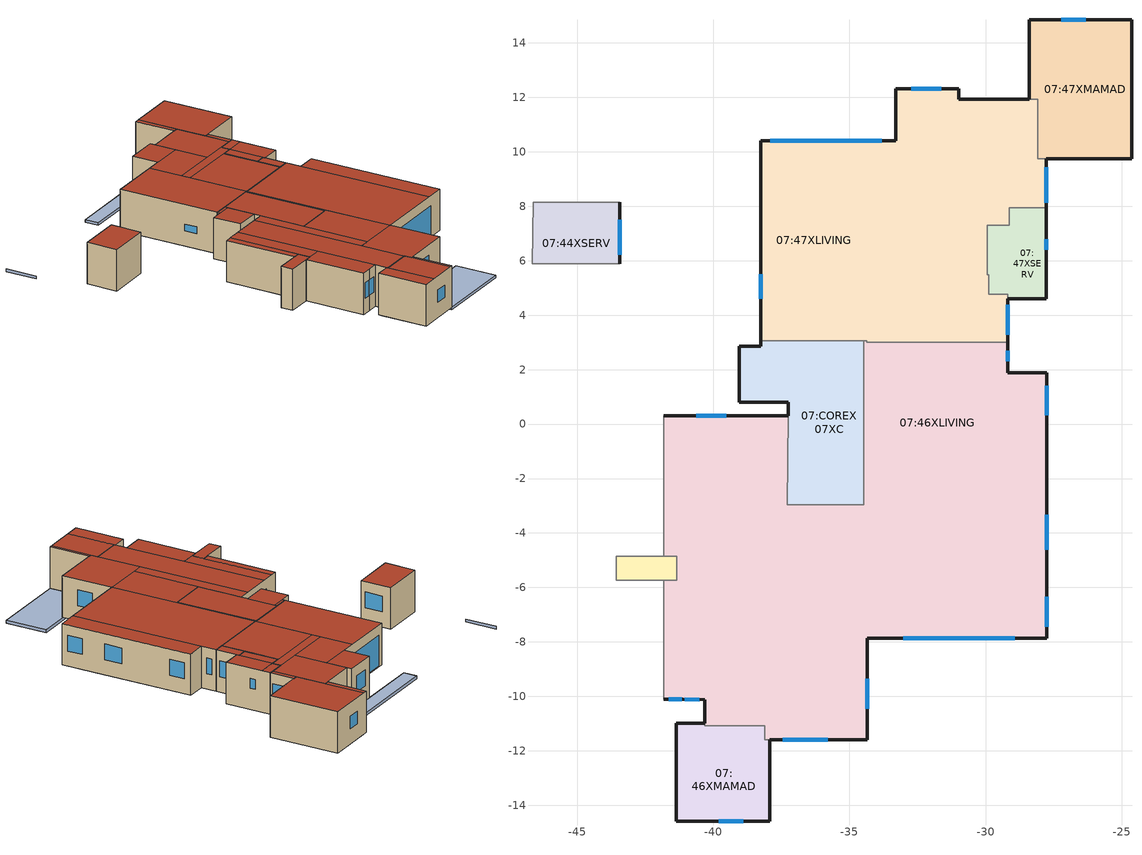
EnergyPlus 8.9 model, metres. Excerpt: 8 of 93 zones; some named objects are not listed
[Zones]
07:47XMAMAD
 floor to 06:42XMAMAD (0_IntFloor_U=2.126_Reversed_Rev): -28.08,11.93 -28.39,11.93 -28.39,14.85 -28.08,14.85 z18; -24.62,9.74 -28.08,9.74 -28.08,14.85 -24.62,14.85 z18
 wall outside (0_ExtWall MMD plaster 400 6cm - Int_Insulation_U=1.28): -27.77,9.74 -24.62,9.74 -24.62,14.85 -28.39,14.85 -28.39,11.93 z18:21
 wall to 07:47XLIVING (0_IntPartition 20cm concrete_U=2.516_Rev): -28.39,11.93 -28.09,11.93 -28.09,9.74 -27.77,9.74 z18:21
 window (_6mm - 1001): -26.32,14.85 -27.22,14.85 z19.1:20
 roof outside (0_FlatRoofTiled 5cm EPS_U=0.58): -28.39,11.93 -28.09,11.93 -28.09,14.85 -28.39,14.85 z21; -28.09,9.74 -24.62,9.74 -24.62,14.85 -28.09,14.85 z21
07:44XSERV
 floor to 06:37XLIVING (0_IntFloor_U=2.126_Reversed_Rev): -43.44,7.39 -46.62,7.39 -46.61,8.15 -43.44,8.15 z18
 floor to 06:37XSERV (0_IntFloor_U=2.126_Reversed_Rev): -43.44,5.9 -46.66,5.9 -46.62,7.39 -43.44,7.39 z18
 wall outside (0_ExtWall Pumice 22cm_U=0.916): -43.44,5.9 -43.44,8.15 z18:21
 wall to 07:44XLIVING (0_IntPartition 20cm concrete_U=2.516_Rev): -43.44,8.15 -46.61,8.15 -46.66,5.9 -43.44,5.9 z18:21
 window (6+6+6 - 1003): -43.44,6.21 -43.44,7.51 z19.1:20.25
 roof outside (0_FlatRoofTiled 5cm EPS_U=0.58): -46.66,5.9 -43.44,5.9 -43.44,8.15 -46.61,8.15 z21
07:47XLIVING
 floor to 06:42XLIVING (0_IntFloor_U=2.126_Reversed_Rev): -29.53,10.11 -29.73,10.11 -29.73,11.93 -29.53,11.93 z18; -27.77,9.08 -28.09,9.08 -28.09,9.74 -27.77,9.74 z18; -28.09,9.08 -29.53,9.08 -29.53,11.93 -28.09,11.93 z18; -29.18,3.03 -29.89,3.03 -29.89,4.77 -29.18,4.77 z18; -29.89,3.03 -30.45,3.03 -30.45,4.79 -29.89,4.79 z18; -30.45,3.03 -31.28,3.03 -31.28,7.13 -30.45,7.14 z18; -29.94,7.15 -31.28,7.13 -31.28,7.31 -29.94,7.31 z18; -29.14,7.31 -31.28,7.31 -31.28,7.95 -29.14,7.95 z18; -27.77,7.95 -31.28,7.95 -31.28,9.08 -27.77,9.08 z18; -31.28,10.41 -33.31,10.41 -33.31,11.93 -31.28,11.93 z18; -34.36,3.08 -38.25,3.08 -38.25,10.41 -34.36,10.41 z18; -31.28,3.03 -34.36,3.03 -34.36,10.41 -31.28,10.41 z18; -30.98,11.93 -33.31,11.93 -33.31,12.31 -30.98,12.31 z18
 floor to 06:42XSERV2 (0_IntFloor_U=2.126_Reversed_Rev): -29.53,9.08 -29.73,9.08 -29.73,10.11 -29.53,10.11 z18; -29.73,9.08 -31.28,9.08 -31.28,11.93 -29.73,11.93 z18
 floor to 06:COREX06XC (0_SemiExposedFloor 2cm EPS_U=1.139_Reversed_Rev): -34.46,3.06 -38.25,3.06 -38.25,3.08 -34.46,3.08 z18
 floor to 06:41XLIVING (0_IntFloor_U=2.126_Reversed_Rev): -29.18,3.01 -34.36,3.01 -34.36,3.03 -29.18,3.03 z18
 floor to 06:42XSERV1 (0_IntFloor_U=2.126_Reversed_Rev): -29.89,4.79 -29.94,4.79 -29.94,5.49 -29.89,5.49 z18; -29.94,4.79 -30.45,4.79 -30.45,7.14 -29.94,7.15 z18
 wall outside (0_ExtWall Pumice 22cm_U=0.916): -29.18,3.01 -29.18,4.6 / -27.77,7.95 -27.77,9.74 / -28.39,11.93 -30.98,11.93 -30.98,12.31 -33.31,12.31 -33.31,10.41 -38.25,10.41 -38.25,3.06 z18:21
 wall to 07:47XSERV (0_IntPartition 20cm concrete_U=2.516): -29.18,4.6 -29.18,4.77 -29.89,4.77 -29.89,5.49 -29.94,5.49 -29.94,7.31 -29.14,7.31 -29.14,7.95 -27.77,7.95 z18:21
 wall to 07:COREX07XC (0_SemiExposedWall ThermalPlaster200 2.5cm_U=1.387): -38.25,3.06 -34.47,3.06 z18:21
 wall to 07:46XLIVING (0_IntPartition 20cm concrete_U=2.516): -34.47,3.06 -34.37,3.06 -34.37,3.01 -29.18,3.01 z18:21
 window (6+6+6 - 1003): -29.18,3.29 -29.18,4.39 / -27.77,8.13 -27.77,9.43 / -31.63,12.31 -32.73,12.31 z19.1:20.25
 window (6+12+6 - 1002): -33.8,10.41 -37.9,10.41 z18.05:20.25
 window (_6mm - 1001): -38.25,5.51 -38.25,4.61 z19.1:19.6
 roof outside (0_FlatRoofTiled 5cm EPS_U=0.58): -38.25,3.06 -34.37,3.06 -34.37,10.41 -38.25,10.41 z21; -29.89,3.01 -29.18,3.01 -29.18,4.77 -29.89,4.77 z21; -29.94,3.01 -29.89,3.01 -29.89,5.49 -29.94,5.49 z21; -34.37,3.01 -29.94,3.01 -29.94,7.31 -34.37,7.31 z21; -34.37,7.31 -29.14,7.31 -29.14,7.95 -34.37,7.95 z21; -28.09,7.95 -27.77,7.95 -27.77,9.74 -28.09,9.74 z21; -30.98,7.95 -28.09,7.95 -28.09,11.93 -30.98,11.93 z21; -33.31,10.41 -30.98,10.41 -30.98,12.31 -33.31,12.31 z21; -34.37,7.95 -30.98,7.95 -30.98,10.41 -34.37,10.41 z21
07:47XSERV
 floor outside (0_ExtFloor 4cm polyash_U=1.009): -27.77,4.6 -29.16,4.6 -29.16,4.62 z18
 floor to 06:42XLIVING (0_IntFloor_U=2.126_Reversed_Rev): -27.77,7.31 -29.14,7.31 -29.14,7.95 -27.77,7.95 z18; -27.77,7.17 -29.94,7.15 -29.94,7.31 -27.77,7.31 z18; -29.18,4.77 -29.89,4.77 -29.89,4.79 -29.18,4.79 z18
 floor to 06:42XSERV1 (0_IntFloor_U=2.126_Reversed_Rev): -29.89,5.49 -29.94,5.49 -29.94,7.15 -29.89,7.15 z18; -29.16,4.79 -29.89,4.79 -29.89,7.15 -29.16,7.16 z18; -27.77,4.6 -29.16,4.62 -29.16,7.16 -27.77,7.17 z18
 wall outside (0_ExtWall Pumice 22cm_U=0.916): -29.18,4.6 -27.77,4.6 -27.77,7.95 z18:21
 window (_6mm - 1001): -27.77,6.4 -27.77,6.8 z19.55:20.25
 roof outside (0_FlatRoofTiled 5cm EPS_U=0.58): -29.94,5.49 -29.89,5.49 -29.89,7.31 -29.94,7.31 z21; -29.89,4.77 -29.18,4.77 -29.18,7.31 -29.89,7.31 z21; -29.14,7.31 -27.77,7.31 -27.77,7.95 -29.14,7.95 z21; -29.18,4.6 -27.77,4.6 -27.77,7.31 -29.18,7.31 z21
07:COREX07XC
 floor to 06:COREX06XC (0_IntFloor_U=2.126_Reversed_Rev): -37.25,2.85 -38.25,2.85 -38.25,3.06 -37.25,3.06 z18; -37.25,0.8 -39.05,0.8 -39.05,2.85 -37.25,2.85 z18; -37.02,0.32 -37.25,0.32 -37.25,3.06 -37.02,3.06 z18; -34.47,-2.96 -37.02,-2.96 -37.02,3.06 -34.47,3.06 z18
 floor to 06:40XLIVING (0_SemiExposedCeiling 2cm EPS_U=0.956_Rev): -37.02,-2.97 -37.28,-2.97 -37.27,-1.63 -37.02,-1.63 z18
 floor to 06:40XSERV (0_SemiExposedCeiling 2cm EPS_U=0.956_Rev): -37.02,-1.63 -37.27,-1.63 -37.25,0.32 -37.02,0.32 z18
 wall outside (0_ExtWall Pumice 22cm_U=0.916): -38.25,3.06 -38.25,2.85 -39.05,2.85 -39.05,0.8 -37.25,0.8 -37.25,0.31 z18:21
 wall to 07:46XLIVING (0_SemiExposedWall ThermalPlaster200 2.5cm_U=1.387_Rev): -37.25,0.31 -37.28,-2.97 -34.47,-2.97 -34.47,3.06 z18:21
 roof outside (0_FlatRoofTiled 5cm EPS_U=0.58): -38.25,2.85 -37.24,2.85 -37.24,3.06 -38.25,3.06 z21; -39.05,0.8 -37.25,0.8 -37.24,2.85 -39.05,2.85 z21; -37.28,-2.97 -34.47,-2.97 -34.47,3.06 -37.24,3.06 z21
07:46XLIVING
 floor outside (0_ExtFloor 4cm polyash_U=1.009): -34.34,-11.6 -37.92,-11.6 -37.92,-11.54 -34.34,-11.54 z18
 floor to 06:COREX06XC (0_SemiExposedFloor 2cm EPS_U=1.139_Reversed_Rev): -35.48,-4.48 -37.02,-4.48 -37.02,-2.97 -35.48,-2.97 z18
 floor to 06:41XLIVING (0_IntFloor_U=2.126_Reversed_Rev): -27.76,-7.86 -29.18,-7.86 -29.18,-5.34 -27.76,-5.34 z18; -27.76,-2.94 -29.18,-2.94 -29.18,1.89 -27.76,1.89 z18; -30.64,-2.97 -34.37,-2.97 -34.37,-2.94 -30.64,-2.94 z18; -29.18,-2.94 -34.37,-2.94 -34.37,3.01 -29.18,3.01 z18; -34.37,-2.97 -34.47,-2.97 -34.46,3.06 -34.37,3.06 z18; -29.18,-7.86 -30.64,-7.86 -30.64,-5.34 -29.18,-5.34 z18; -34.34,-11.54 -35.48,-11.54 -35.48,-7.86 -34.34,-7.86 z18; -30.64,-7.86 -35.48,-7.86 -35.48,-2.97 -30.64,-2.97 z18
 floor to 06:40XLIVING (0_IntFloor_U=2.126_Reversed_Rev): -35.48,-11.54 -37.02,-11.54 -37.02,-4.48 -35.48,-4.48 z18; -37.02,-11.54 -37.36,-11.54 -37.28,-2.97 -37.02,-2.97 z18; -38.12,-11.08 -38.98,-11.08 -38.98,-1.63 -38.12,-1.63 z18; -37.36,-11.54 -38.12,-11.54 -38.12,-1.63 -37.27,-1.63 z18; -41.34,-4.85 -41.82,-4.85 -41.82,0.31 -41.34,0.31 z18; -38.98,-5.69 -41.34,-5.73 -41.34,0.31 -38.98,0.31 z18; -40.3,-10.12 -41.82,-10.11 -41.82,-5.74 -40.3,-5.71 z18; -38.98,-11.08 -40.3,-11.08 -40.3,-5.71 -38.98,-5.69 z18
 floor to 06:41XSERV2 (0_IntFloor_U=2.126_Reversed_Rev): -27.76,-5.34 -30.64,-5.34 -30.64,-2.94 -27.76,-2.94 z18
 floor to 06:40XMAMAD (0_IntFloor_U=2.126_Reversed_Rev): -37.92,-11.6 -38.12,-11.6 -38.12,-11.54 -37.92,-11.54 z18
 floor to 06:40XSERV (0_IntFloor_U=2.126_Reversed_Rev): -37.27,-1.63 -38.98,-1.63 -38.98,0.31 -37.25,0.31 z18
 wall outside (0_ExtWall Pumice 22cm_U=0.916): -37.25,0.31 -41.82,0.31 / -41.82,-10.11 -41.11,-10.11 -40.3,-10.12 -40.3,-10.98 / -37.92,-11.6 -34.34,-11.6 -34.34,-7.86 -27.76,-7.86 -27.76,1.89 -29.18,1.89 -29.18,3.01 z18:21
 wall to 07:45XLIVING (0_IntPartition 20cm concrete_U=2.516): -41.82,0.31 -41.82,-4.86 / -41.82,-5.74 -41.82,-10.11 z18:21
 wall to 07:COREX07XA (0_SemiExposedWall ThermalPlaster200 2.5cm_U=1.387): -41.82,-4.86 -41.34,-4.86 -41.34,-5.74 -41.82,-5.74 z18:21
 wall to 07:46XMAMAD (0_IntPartition 20cm concrete_U=2.516): -40.3,-10.98 -40.3,-11.08 -38.12,-11.08 -38.12,-11.6 -37.92,-11.6 z18:21
 window (6+6+6 - 1003): -27.76,-7.44 -27.76,-6.34 / -27.76,-4.62 -27.76,-3.32 / -27.76,0.32 -27.76,1.42 / -39.52,0.31 -40.62,0.31 / -34.34,-10.45 -34.34,-9.35 z19.1:20.25
 window (_6mm - 1001): -29.18,2.3 -29.18,2.7 z19.1:20.25; -41.63,-10.11 -41.16,-10.11 / -41.06,-10.11 -40.51,-10.12 z19.1:20.22
 window (6+12+6 - 1002): -37.44,-11.6 -35.79,-11.6 / -33.02,-7.86 -28.92,-7.86 z18.05:20.25
 roof outside (0_FlatRoofTiled 5cm EPS_U=0.58): -41.82,-4.86 -41.34,-4.86 -41.34,0.31 -41.82,0.31 z21; -41.34,-5.74 -40.3,-5.74 -40.3,0.31 -41.34,0.31 z21; -41.82,-10.11 -40.3,-10.12 -40.3,-5.74 -41.82,-5.74 z21; -40.3,-11.08 -38.12,-11.08 -38.12,0.31 -40.3,0.31 z21; -38.12,-11.6 -34.34,-11.6 -34.34,-7.86 -38.12,-7.86 z21; -29.18,-7.86 -27.76,-7.86 -27.76,1.89 -29.18,1.89 z21; -34.37,-7.86 -29.18,-7.86 -29.18,3.01 -34.37,3.01 z21; -34.47,-2.97 -34.37,-2.97 -34.37,3.06 -34.47,3.06 z21; -37.33,-7.86 -34.37,-7.86 -34.37,-2.97 -37.28,-2.97 z21; -38.12,-7.86 -37.33,-7.86 -37.25,0.31 -38.12,0.31 z21
07:46XMAMAD
 floor outside (0_ExtFloor 4cm polyash_U=1.009): -41.11,-11.21 -41.37,-11.21 -41.37,-10.98 -41.11,-10.98 z18
 floor to 06:40XLIVING (0_IntFloor_U=2.126_Reversed_Rev): -38.12,-11.54 -40.3,-11.54 -40.3,-11.08 -38.12,-11.08 z18; -40.3,-11.54 -41.11,-11.54 -41.11,-10.98 -40.3,-10.98 z18
 floor to 06:40XMAMAD (0_IntFloor_U=2.126_Reversed_Rev): -37.92,-14.59 -38.12,-14.59 -38.12,-11.6 -37.92,-11.6 z18; -38.12,-14.59 -41.11,-14.59 -41.11,-11.54 -38.12,-11.54 z18; -41.11,-14.59 -41.37,-14.59 -41.37,-11.21 -41.11,-11.21 z18
 wall outside (0_ExtWall MMD plaster 400 6cm - Int_Insulation_U=1.28): -40.3,-10.98 -41.37,-10.98 -41.37,-14.59 -37.92,-14.59 -37.92,-11.6 z18:21
 window (_6mm - 1001): -39.8,-14.59 -38.9,-14.59 z19.1:20
 roof outside (0_FlatRoofTiled 5cm EPS_U=0.58): -38.12,-14.59 -37.92,-14.59 -37.92,-11.6 -38.12,-11.6 z21; -40.3,-14.59 -38.12,-14.59 -38.12,-11.08 -40.3,-11.08 z21; -41.37,-14.59 -40.3,-14.59 -40.3,-10.98 -41.37,-10.98 z21
07:COREX07XA
 floor to 06:COREX06XB (0_IntFloor_U=2.126_Reversed_Rev): -41.34,-5.73 -43.57,-5.73 -43.57,-4.86 -41.34,-4.86 z18
 wall to 07:45XLIVING (0_SemiExposedWall ThermalPlaster200 2.5cm_U=1.387_Rev): -41.82,-4.86 -43.57,-4.86 -43.57,-5.74 -41.82,-5.74 z18:21
 roof outside (0_FlatRoofTiled 5cm EPS_U=0.58): -43.57,-5.74 -41.34,-5.74 -41.34,-4.86 -43.57,-4.86 z21
shading: -47.24,11.66 -47.24,13.96 / -28.39,11.93 -28.39,13.32 / -28.39,13.32 -37.85,13.32 / -37.85,13.32 -37.85,12.31 / -37.85,12.31 -30.98,12.31 / -30.98,12.31 -30.98,11.93 / -30.98,11.93 -28.39,11.93 / -37.92,-11.54 -37.91,-14.59 / -37.91,-14.59 -32.06,-14.59 / -32.06,-14.59 -32.06,-11.54 / -32.06,-11.54 -37.92,-11.54 z17.8:18; -28.39,11.93 -30.98,11.93 -30.98,12.31 -28.39,12.31 z17.8; -28.39,12.31 -37.85,12.31 -37.85,13.32 -28.39,13.32 z17.8; -37.85,12.31 -30.98,12.31 -30.98,13.32 -37.85,13.32 z18; -30.98,11.93 -28.39,11.93 -28.39,13.32 -30.98,13.32 z18; -37.91,-14.59 -32.06,-14.59 -32.06,-11.54 -37.92,-11.54 z18; -32.06,-14.59 -37.91,-14.59 -37.92,-11.54 -32.06,-11.54 z17.8
[Site:Location]
1 (01-01:31-12)  (01-01:31-12): Latitude=32; Longitude=34.9; Time Zone=2; Elevation {m}=49
[Site:GroundTemperature:BuildingSurface]
18, 18, 18, 18, 18, 18, 18, 18, 18, 18, 18, 18
[Site:GroundTemperature:Deep]
18, 18, 18, 18, 18, 18, 18, 18, 18, 18, 18, 18
[Site:GroundTemperature:Shallow]
18, 18, 18, 18, 18, 18, 18, 18, 18, 18, 18, 18
[Site:GroundTemperature:FCfactorMethod]
January FCfactorMethod ground temperature {C}=14.56; Februry FCfactorMethod ground temperature {C}=15.21; March FCfactorMethod ground temperature {C}=16.32; April FCfactorMethod ground temperature {C}=21.47; May FCfactorMethod ground temperature {C}=26.48; June FCfactorMethod ground temperature {C}=30.09; July FCfactorMethod ground temperature {C}=32.2; August FCfactorMethod ground temperature {C}=33.24; September FCfactorMethod ground temperature {C}=31.42; October FCfactorMethod ground temperature {C}=27.68; November FCfactorMethod ground temperature {C}=21.81; December FCfactorMethod ground temperature {C}=17.94
[Site:GroundReflectance]
0.2, 0.2, 0.2, 0.2, 0.2, 0.2, 0.2, 0.2, 0.2, 0.2, 0.2, 0.2
[Site:GroundReflectance:SnowModifier]
2, 2
[Building]
Rambam_15-17: North Axis=0; Terrain=City; Loads Convergence Tolerance=.04; Temperature Convergence Tolerance=.4; Solar Distribution=FullExterior; Maximum number of warmup days=25; Minimum number of warmup days=6
[Construction]
0_IntFloor_U=2.126_Reversed_Rev: _1045 Ceramic porcelain_12.1_.02, _1045_Cemented Plaster_2.2_.02, _1045 Sand and gravel_10.1_.08, _1045_RegularConcrete_1.1.1_.2, _1045_IntTiah_Cement Lime Plaster_2.1_.02
0_IntPartition 20cm concrete_U=2.516; 0_IntPartition 20cm concrete_U=2.516_Rev: _1045_IntTiah_Cement Lime Plaster_2.1_.015, _1045_RegularConcrete_1.1.1_.2, _1045_IntTiah_Cement Lime Plaster_2.1_.015
0_ExtWall MMD plaster 400 6cm - Int_Insulation_U=1.28: _1045_Cemented Plaster_2.2_.01, _1045_RegularConcrete_1.1.1_.2, 0_Thermal plaster 400_.06, _1045_IntTiah_Cement Lime Plaster_2.1_.01
0_ExtFloor 4cm polyash_U=1.009: _1045_Cemented Plaster_2.2_.02, 0_polyash 200_.04, _1045_RegularConcrete_1.1.1_.2, _1045 Sand and gravel_10.1_.08, _1045_Cemented Plaster_2.2_.02, _1045 Ceramic porcelain_12.1_.01
0_ExtWall Pumice 22cm_U=0.916: _Block Pumice 22sm_.22
0_SemiExposedWall ThermalPlaster200 2.5cm_U=1.387: _1045 Thermal Plaster Polystyrene Aggregate 225_2.3_.025, _1045_RegularConcrete_1.1.1_.2, _1045_IntTiah_Cement Lime Plaster_2.1_.015
0_SemiExposedWall ThermalPlaster200 2.5cm_U=1.387_Rev: _1045_IntTiah_Cement Lime Plaster_2.1_.015, _1045_RegularConcrete_1.1.1_.2, _1045 Thermal Plaster Polystyrene Aggregate 225_2.3_.025
0_FlatRoofTiled 5cm EPS_U=0.58: _1045 Ceramic porcelain_12.1_.01, _1045_Cemented Plaster_2.2_.02, _1045 Sand and gravel_10.1_.08, _Bitumen_.005, _1045 Light Concrete Coarse Aggregate NonQuartsSand 1200_1.2.1_.05, _1045 Expanded Polystyrene EPS 30_14.1_.05, _1045_RegularConcrete_1.1.1_.2, _1045_IntTiah_Cement Lime Plaster_2.1_.015
0_SemiExposedFloor 2cm EPS_U=1.139_Reversed_Rev; 0_SemiExposedCeiling 2cm EPS_U=0.956_Rev: _1045_Cemented Plaster_2.2_.02, _1045_RegularConcrete_1.1.1_.2, _1045 Expanded Polystyrene EPS 30_14.1_.02, _1045 Sand and gravel_10.1_.08, _1045_Cemented Plaster_2.2_.02, _1045 Ceramic porcelain_12.1_.01
_6mm - 1001: 64
6+12+6 - 1002: Simple 6+12+6 - 1002
6+12+6 - 2002: 30003, Simple 6+12+6 - 1002
6+6+6 - 1003: Simple 6+6+6 - 1003
6+6+6 - 2003: 30003, Simple 6+6+6 - 1003
[WindowMaterial:Glazing]
64: Optical data type {SpectralAverage or Spectral}=SpectralAverage; Thickness {m}=.006; Solar transmittance at normal incidence=.79; Solar reflectance at normal incidence: front side=.075; Solar reflectance at normal incidence: back side=.075; Visible transmittance at normal incidence=0.881; Visible reflectance at normal incidence: front side=.081; Visible reflectance at normal incidence: back side=.081; IR transmittance at normal incidence=0; IR emissivity: front side=.84; IR emissivity: back side=.84; Conductivity {W/m-K}=1; Dirt Correction Factor for Solar and Visible Transmittance=1
[WindowMaterial:Shade]
30003: Solar transmittance=.15; Solar reflectance=.6; Visible transmittance=.15; Visible reflectance=.6; IR Thermal emissivity=.9; IR Thermal transmittance=.05; Thickness {m}=.001; Conductivity {W/m-K}=160; Shade-to-glass distance=.1; Shade top opening multiplier=0; Shade bottom opening multiplier=0; Shade left-side opening multiplier=0; Shade right-side opening multiplier=0; Air-flow permeability=0
[Material] Thermal Emittance=.9; Solar Absorptance=.4; Visible Absorptance=.4
Name | Roughness | Thickness {m} | Conductivity {w/m-K} | Density {kg/m3} | Specific Heat {J/kg-K}
_1045 Ceramic porcelain_12.1_.02 | Smooth | .02 | 1.3 | 2300 | 840
_1045_Cemented Plaster_2.2_.02 | Rough | .02 | 1 | 1800 | 1000
_1045 Sand and gravel_10.1_.08 | Rough | .08 | 2 | 1950 | 1045
_1045_RegularConcrete_1.1.1_.2 | MediumRough | .2 | 2 | 2400 | 1000
_1045_IntTiah_Cement Lime Plaster_2.1_.02 | Smooth | .02 | .8 | 1600 | 1000
_1045_IntTiah_Cement Lime Plaster_2.1_.015 | Smooth | .015 | .8 | 1600 | 1000
_1045_Cemented Plaster_2.2_.01 | Rough | .01 | 1 | 1800 | 1000
0_Thermal plaster 400_.06 | Rough | .06 | .129 | 400 | 1000
_1045_IntTiah_Cement Lime Plaster_2.1_.01 | Smooth | .01 | .8 | 1600 | 1000
0_polyash 200_.04 | Rough | .04 | .0698 | 200 | 1000
_1045 Ceramic porcelain_12.1_.01 | Smooth | .01 | 1.3 | 2300 | 840
_Block Pumice 22sm_.22 | MediumRough | .22 | .244 | 795 | 970
_1045 Thermal Plaster Polystyrene Aggregate 225_2.3_.025 | Rough | .025 | .073 | 225 | 1000
_Bitumen_.005 | Rough | .005 | .17 | 1200 | 1660
_1045 Light Concrete Coarse Aggregate NonQuartsSand 1200_1.2.1_.05 | MediumRough | .05 | .62 | 1200 | 1000
_1045 Expanded Polystyrene EPS 30_14.1_.05 | Rough | .05 | .04 | 30 | 1450
_1045 Expanded Polystyrene EPS 30_14.1_.02 | Rough | .02 | .04 | 30 | 1450
[WindowMaterial:SimpleGlazingSystem]
Name | U-value W/m2/K | Solar Heat Gain Coefficient | Visible Transmittance
Simple 6+12+6 - 1002 | 2.8 | .75 | .781
Simple 6+6+6 - 1003 | 3.2 | .8 | .801
[WindowProperty:ShadingControl] Shading type=ExteriorShade; Shading control type=OnIfScheduleAllows; Schedule=0_(2017) Residential Exterior Shading Schedule - Zone A-B; Shading control is scheduled=Yes; Glare control is active=No; Type of slat angle control=FixedSlatAngle; Setpoint 2=0
Name | Name of glazed construction with shading
1002 | 6+12+6 - 2002
1003 | 6+6+6 - 2003
[Zone] Relative North (to building)=0; Zone Type=1; Zone multiplier=1; Zone inside convection algorithm=TARP
Name | Zone volume | Floor Area | Part Of Total Floor Area
07:47XLIVING | 171.9157 | 77.0923 | Yes
07:COREX07XC | 46.0874 | 20.7601 | No
07:46XLIVING | 326.5264 | 146.4244 | Yes
07:44XSERV | 16.0309 | 7.1888 | Yes
07:47XMAMAD | 41.4922 | 18.6064 | Yes
07:47XSERV | 14.6797 | 6.5828 | Yes
07:COREX07XA | 4.3543 | 1.9614 | No
07:46XMAMAD | 26.9777 | 12.0976 | Yes
[PEOPLE] Number of People SCHEDULE=0_Baseline Residential Occupancy Schedule; Number of People Calculation Method=People/Area; People per Zone Floor Area=.04; radiant fraction=.3; User Specified Sensible Fraction=AutoCalculate; CO2 generation rate per unit of activity level (units m3/s-W=3.82e-08; Enable ASHRAE 55 comfort warnings=No; MRT Calculation Type=ZoneAveraged; Work Efficiency SCHEDULE Name (0.0-1.0,real)=Work efficiency; Clothing Insulation Calculation Method=ClothingInsulationSchedule; Air Velocity SCHEDULE Name (units m/s, real)=Default Air Velocity for Comfort Calculations
Name | Zone | Activity level SCHEDULE Name (units W/person, real) | Clothing Insulation SCHEDULE Name (real)
People 07:47XLIVING | 07:47XLIVING | Activity Schedule 33439 | Clothing Schedule 33439
People 07:46XLIVING | 07:46XLIVING | Activity Schedule 33477 | Clothing Schedule 33477
People 07:44XSERV | 07:44XSERV | Activity Schedule 33547 | Clothing Schedule 33547
People 07:47XMAMAD | 07:47XMAMAD | Activity Schedule 33576 | Clothing Schedule 33576
People 07:47XSERV | 07:47XSERV | Activity Schedule 33586 | Clothing Schedule 33586
People 07:46XMAMAD | 07:46XMAMAD | Activity Schedule 33617 | Clothing Schedule 33617
[Lights] Lighting SCHEDULE=0_Baseline Residential Lighting Schedule; Design Level calculation method=Watts/Area; Watts per Zone Area {W/m2}=5; Return Air Fraction=0; Radiant fraction=.72; Fraction Visible=.18; Fraction Replaceable=1
Name | Zone | LightsEndUseKey
07:47XLIVING General lighting | 07:47XLIVING | ELECTRIC EQUIPMENT#07:47XLIVING#GeneralLights
07:46XLIVING General lighting | 07:46XLIVING | ELECTRIC EQUIPMENT#07:46XLIVING#GeneralLights
07:44XSERV General lighting | 07:44XSERV | ELECTRIC EQUIPMENT#07:44XSERV#GeneralLights
07:47XMAMAD General lighting | 07:47XMAMAD | ELECTRIC EQUIPMENT#07:47XMAMAD#GeneralLights
07:47XSERV General lighting | 07:47XSERV | ELECTRIC EQUIPMENT#07:47XSERV#GeneralLights
07:46XMAMAD General lighting | 07:46XMAMAD | ELECTRIC EQUIPMENT#07:46XMAMAD#GeneralLights
[OtherEquipment] Fuel Type=Electricity; Design Level calculation method=Watts/Area; Latent fraction=0; Radiant fraction=.2; Fraction Lost=0; Carbon Dioxide Generation Rate=0; End-use category=General
Name | Zone | Equipment SCHEDULE | Watts per Zone Area {watts/m2}
07:47XLIVING Miscellaneous gain | 07:47XLIVING | 0_(2017) Baseline Residential Non Fixed Equipment Schedule | 6
07:47XLIVING Equipment gain | 07:47XLIVING | 0_(2017) Baseline Residential Equipment Schedule | 1
07:46XLIVING Miscellaneous gain | 07:46XLIVING | 0_(2017) Baseline Residential Non Fixed Equipment Schedule | 6
07:46XLIVING Equipment gain | 07:46XLIVING | 0_(2017) Baseline Residential Equipment Schedule | 1
07:44XSERV Miscellaneous gain | 07:44XSERV | 0_(2017) Baseline Residential Non Fixed Equipment Schedule | 6
07:44XSERV Equipment gain | 07:44XSERV | 0_(2017) Baseline Residential Equipment Schedule | 1
07:47XMAMAD Miscellaneous gain | 07:47XMAMAD | 0_(2017) Baseline Residential Non Fixed Equipment Schedule | 6
07:47XMAMAD Equipment gain | 07:47XMAMAD | 0_(2017) Baseline Residential Equipment Schedule | 1
07:47XSERV Miscellaneous gain | 07:47XSERV | 0_(2017) Baseline Residential Non Fixed Equipment Schedule | 6
07:47XSERV Equipment gain | 07:47XSERV | 0_(2017) Baseline Residential Equipment Schedule | 1
07:46XMAMAD Miscellaneous gain | 07:46XMAMAD | 0_(2017) Baseline Residential Non Fixed Equipment Schedule | 6
07:46XMAMAD Equipment gain | 07:46XMAMAD | 0_(2017) Baseline Residential Equipment Schedule | 1
[ZoneInfiltration:DesignFlowRate] Infiltration SCHEDULE=On 24/7; Design Volume Flow Rate calculation method=Flow/zone; Constant Term Coefficient=1; Temperature Term Coefficient=0; Velocity Term Coefficient=0; Velocity Squared Term Coefficient=0
Name | Zone | Design Volume Flow Rate (m3/s)
07:47XLIVING Infiltration | 07:47XLIVING | .047754
07:COREX07XC Infiltration | 07:COREX07XC | .012802
07:46XLIVING Infiltration | 07:46XLIVING | .090702
07:44XSERV Infiltration | 07:44XSERV | .004453
07:47XMAMAD Infiltration | 07:47XMAMAD | .011526
07:47XSERV Infiltration | 07:47XSERV | .004078
07:COREX07XA Infiltration | 07:COREX07XA | .00121
07:46XMAMAD Infiltration | 07:46XMAMAD | .007494
[ZoneControl:Thermostat]
07:47XLIVING Thermostat: 07:47XLIVING, Zone Control Type Sched, ThermostatSetpoint:DualSetpoint, Dual Setpoint - Zone 07:47XLIVING
07:46XLIVING Thermostat: 07:46XLIVING, Zone Control Type Sched, ThermostatSetpoint:DualSetpoint, Dual Setpoint - Zone 07:46XLIVING
07:44XSERV Thermostat: 07:44XSERV, Zone Control Type Sched, ThermostatSetpoint:DualSetpoint, Dual Setpoint - Zone 07:44XSERV
07:47XMAMAD Thermostat: 07:47XMAMAD, Zone Control Type Sched, ThermostatSetpoint:DualSetpoint, Dual Setpoint - Zone 07:47XMAMAD
07:47XSERV Thermostat: 07:47XSERV, Zone Control Type Sched, ThermostatSetpoint:DualSetpoint, Dual Setpoint - Zone 07:47XSERV
07:46XMAMAD Thermostat: 07:46XMAMAD, Zone Control Type Sched, ThermostatSetpoint:DualSetpoint, Dual Setpoint - Zone 07:46XMAMAD
[ThermostatSetpoint:DualSetpoint]
Dual Setpoint - Zone 07:47XLIVING: 07:47XLIVING Heating Setpoint Schedule, 07:47XLIVING Cooling SP Sch
Dual Setpoint - Zone 07:46XLIVING: 07:46XLIVING Heating Setpoint Schedule, 07:46XLIVING Cooling SP Sch
Dual Setpoint - Zone 07:44XSERV: 07:44XSERV Heating Setpoint Schedule, 07:44XSERV Cooling SP Sch
Dual Setpoint - Zone 07:47XMAMAD: 07:47XMAMAD Heating Setpoint Schedule, 07:47XMAMAD Cooling SP Sch
Dual Setpoint - Zone 07:47XSERV: 07:47XSERV Heating Setpoint Schedule, 07:47XSERV Cooling SP Sch
Dual Setpoint - Zone 07:46XMAMAD: 07:46XMAMAD Heating Setpoint Schedule, 07:46XMAMAD Cooling SP Sch
[Zone equipment]
07:47XLIVING: 07:47XLIVING Ideal Loads Air
07:46XLIVING: 07:46XLIVING Ideal Loads Air
07:44XSERV: 07:44XSERV Ideal Loads Air
07:47XMAMAD: 07:47XMAMAD Ideal Loads Air
07:47XSERV: 07:47XSERV Ideal Loads Air
07:46XMAMAD: 07:46XMAMAD Ideal Loads Air
[Schedule:Compact]
On; On 24/7: Any Number, Through: 12/31, For: AllDays, Until: 24:00, 1
Work efficiency: Any Number, Through: 12/31, For: AllDays, Until: 24:00, 0
Default Air Velocity for Comfort Calculations: Any Number, Through: 12/31, For: AllDays, Until: 24:00, 0.137
0_Baseline Residential Lighting Schedule: Fraction, Through: 31 Dec, For: AllDays, Until: 17:00, 0, Until: 24:00, 1
0_Baseline Residential Occupancy Schedule: Fraction, Through: 31 Dec, For: Alldays, Until: 08:00, 0.64, Until: 16:00, 0, Until: 24:00, 1
0_(2017) Baseline Residential Equipment Schedule: Fraction, Through: 31 Dec, For: AllDays, Until: 24:00, 1
0_(2017) Baseline Residential Non Fixed Equipment Schedule: Fraction, Through: 31 Dec, For: AllDays, Until: 16:00, 0, Until: 24:00, 1
0_(2017) Residential Exterior Shading Schedule - Zone A-B: On, Through: 31 Mar, For: Alldays, Until: 07:00, 1, Until: 17:00, 0, Until: 24:00, 1, Through: 30 Nov, For: Alldays, Until: 08:30, 0, Until: 15:30, 1, Until: 24:00, 0, Through: 31 Dec, For: Alldays, Until: 07:00, 1, Until: 17:00, 0, Until: 24:00, 1
Activity Schedule 33439; Activity Schedule 33477; Activity Schedule 33547; Activity Schedule 33576; Activity Schedule 33586; Activity Schedule 33617: Any Number, Through: 12/31, For: AllDays, Until: 24:00, 125
Clothing Schedule 33439; Clothing Schedule 33477; Clothing Schedule 33547; Clothing Schedule 33576; Clothing Schedule 33586; Clothing Schedule 33617: Any Number, Through: 4/1, For: AllDays, Until: 24:00, 1, Through: 9/30, For: AllDays, Until: 24:00, .5, Through: 12/31, For: AllDays, Until: 24:00, 1
07:47XLIVING Heating Setpoint Schedule; 07:46XLIVING Heating Setpoint Schedule; 07:44XSERV Heating Setpoint Schedule; 07:47XMAMAD Heating Setpoint Schedule; 07:47XSERV Heating Setpoint Schedule; 07:46XMAMAD Heating Setpoint Schedule: Temperature, Through: 31 March, For: AllDays, Until: 24:00, 20, Through: 30 November, For: AllDays, Until: 24:00, -50, Through: 31 December, For: AllDays, Until: 24:00, 20
07:47XLIVING Cooling SP Sch; 07:46XLIVING Cooling SP Sch; 07:44XSERV Cooling SP Sch; 07:47XMAMAD Cooling SP Sch; 07:47XSERV Cooling SP Sch; 07:46XMAMAD Cooling SP Sch: Temperature, Through: 31 March, For: AllDays, Until: 24:00, 100, Through: 30 November, For: AllDays, Until: 24:00, 24, Through: 31 December, For: AllDays, Until: 24:00, 100
[Schedule:Day:Hourly]
Summer Control Type Day Sch; Winter Control Type Day Sch: Control Type, 4, 4, 4, 4, 4, 4, 4, 4, 4, 4, 4, 4, 4, 4, 4, 4, 4, 4, 4, 4, 4, 4, 4, 4
[Schedule:Week:Daily]
Summer Control Type Week Sch: Summer Control Type Day Sch, Summer Control Type Day Sch, Summer Control Type Day Sch, Summer Control Type Day Sch, Summer Control Type Day Sch, Summer Control Type Day Sch, Summer Control Type Day Sch, Summer Control Type Day Sch, Summer Control Type Day Sch, Summer Control Type Day Sch, Summer Control Type Day Sch, Summer Control Type Day Sch
Winter Control Type Week Sch: Winter Control Type Day Sch, Winter Control Type Day Sch, Winter Control Type Day Sch, Winter Control Type Day Sch, Winter Control Type Day Sch, Winter Control Type Day Sch, Winter Control Type Day Sch, Winter Control Type Day Sch, Winter Control Type Day Sch, Winter Control Type Day Sch, Winter Control Type Day Sch, Winter Control Type Day Sch
[Schedule:Year]
Zone Control Type Sched: Control Type, Winter Control Type Week Sch, 1, 1, 3, 31, Summer Control Type Week Sch, 4, 1, 9, 30, Winter Control Type Week Sch, 10, 1, 12, 31
